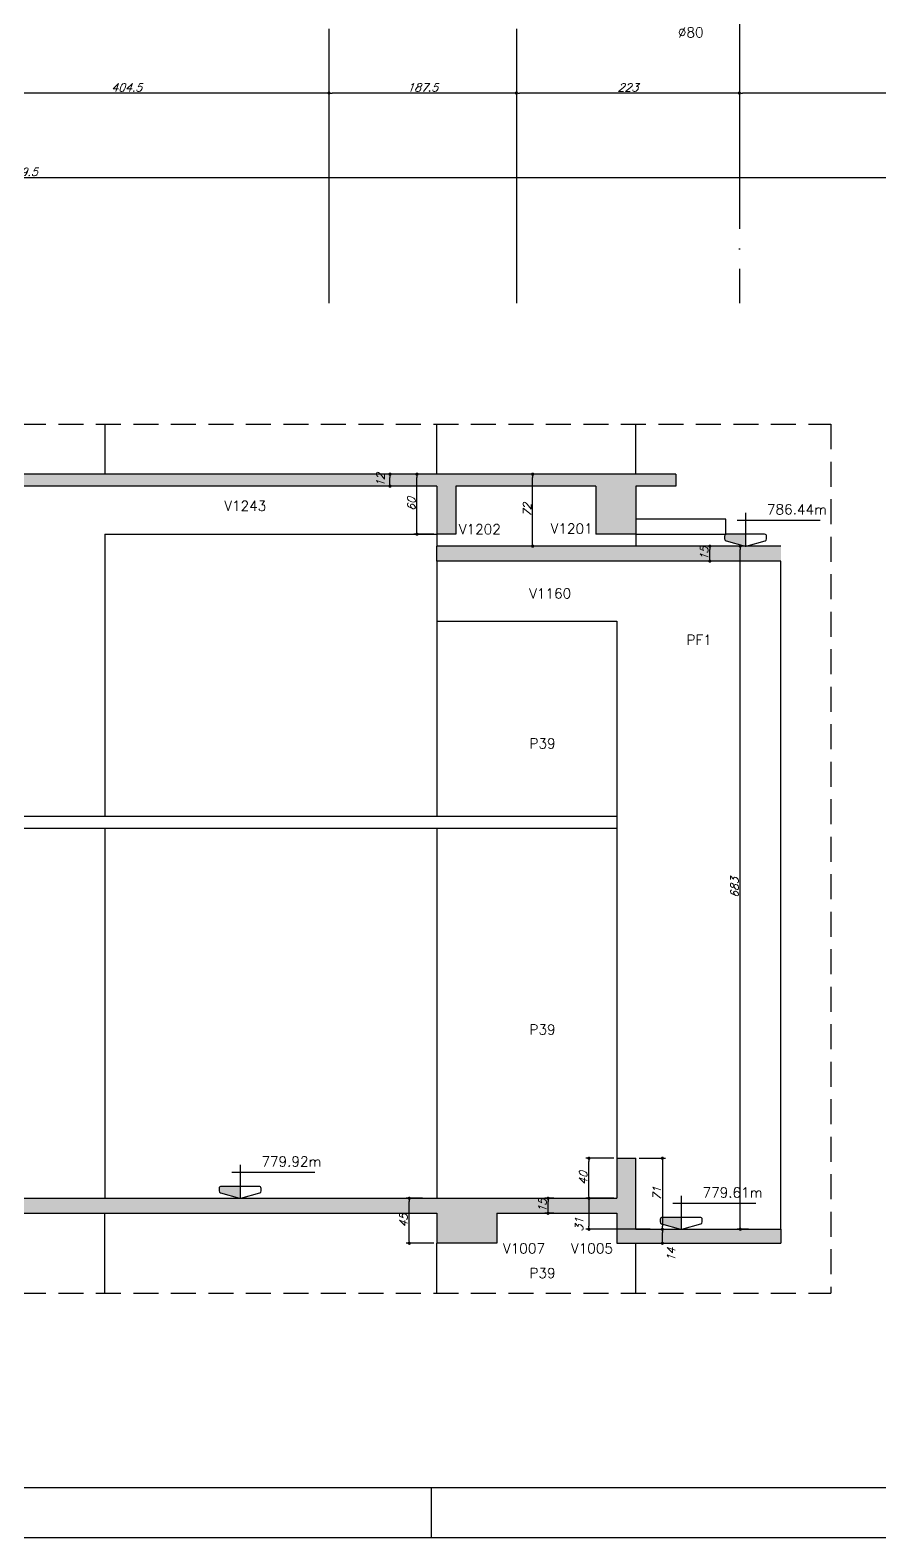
# Model space of a CAD drawing. Extents: x -4723 to 4922, y -2048 to 2452.
# Drawn here: x -104 to 746, y -2048 to -541 of the extents above; entities that cross this region are included whole.
import ezdxf
from ezdxf.enums import TextEntityAlignment as Align

# ---------------------------------------------------------------- set-up
doc = ezdxf.new("R2010")
doc.units = 0
doc.header["$LTSCALE"] = 50
doc.header["$MEASUREMENT"] = 0
doc.linetypes.add('DASHED', pattern=[0.75, 0.5, -0.25])
doc.linetypes.add('EIXO', pattern=[6.8, 6, -0.4, 0, -0.4])
doc.layers.get('0').update_dxf_attribs({"linetype": 'CONTINUOUS'})
doc.layers.get('DEFPOINTS').update_dxf_attribs({"linetype": 'CONTINUOUS'})
for name, color, linetype in [('F-AUX-RED', 1, 'CONTINUOUS'), ('F-CORTE', 4, 'CONTINUOUS'), ('F-COTAS', 106, 'CONTINUOUS'), ('F-EIXO', 12, 'EIXO'), ('F-MARGEM', 1, 'CONTINUOUS'), ('F-NÍVEL-VISTA', 2, 'CONTINUOUS'), ('F-PILARES-DIM', 172, 'CONTINUOUS'), ('F-SOLIDO', 71, 'CONTINUOUS'), ('F-TEXTO', 6, 'CONTINUOUS'), ('F-TEXTO-YELLOW', 2, 'CONTINUOUS'), ('F-VISTA', 2, 'CONTINUOUS')]:
    doc.layers.add(name, color=color, linetype=linetype)
doc.styles.add('CP-TEXT-INCL', font='simplex.shx', dxfattribs={"oblique": 20})
doc.styles.add('MCP', font='simplex.shx')
doc.styles.add('ROMANS', font='simplex.shx')
doc.dimstyles.new('CP-COTAS-50', dxfattribs={"dimscale": 0.64, "dimtxt": 12.5, "dimasz": 5, "dimexe": 5, "dimexo": 5, "dimgap": 2.5, "dimtad": 1, "dimdec": 1, "dimdsep": 46, "dimtxsty": 'CP-TEXT-INCL', "dimblk1": 'DOT', "dimblk2": 'DOT', "dimsah": 1, "dimcen": 9, "dimclrd": 256, "dimclre": 256, "dimclrt": 256, "dimadec": 0, "dimazin": 0, "dimtfac": 1, "dimtdec": 1, "dimtmove": 2, "dimatfit": 3, "dimldrblk": 'DOT', "dimfxl": 0, "dimtolj": 1, "dimarcsym": 0})

# ---------------------------------------------------------------- blocks, each defined once
blk = doc.blocks.new('*U159')
at = {"layer": 'F-EIXO'}
blk.add_line((0, 0), (0, -2655), dxfattribs=at)
at = {"layer": 'F-TEXTO', "style": 'ROMANS'}
blk.add_attdef('EIXO', text='', height=17.5, rotation=360, dxfattribs=at).set_placement((0, 28.2), align=Align.MIDDLE_CENTER)
blk = doc.blocks.new('*U164')
at = {"layer": 'F-EIXO'}
blk.add_line((0, 0), (0, -2755), dxfattribs=at)
at = {"layer": 'F-TEXTO', "style": 'ROMANS'}
blk.add_attdef('EIXO', text='', height=17.5, rotation=360, dxfattribs=at).set_placement((0, 28.2072), align=Align.MIDDLE_CENTER)
blk = doc.blocks.new('*U165')
at = {"layer": 'F-EIXO'}
blk.add_line((0, 0), (0, -2655), dxfattribs=at)
at = {"layer": 'F-TEXTO', "style": 'ROMANS'}
blk.add_attdef('EIXO', text='', height=17.5, rotation=360, dxfattribs=at).set_placement((0, 28.2), align=Align.MIDDLE_CENTER)
blk = doc.blocks.new('A0-4L_900')
at = {"layer": 'F-MARGEM', "color": 2}
blk.add_line((100.4, 1), (100.4, 0), dxfattribs=at)
blk.add_lwpolyline([(0, 0), (0, 90), (192.9, 90), (192.9, 0)], close=True, dxfattribs=at)
at = {"layer": 'F-MARGEM', "color": 7}
blk.add_lwpolyline([(2.5, 89), (191.9, 89), (191.9, 1), (2.5, 1)], close=True, dxfattribs=at)
blk = doc.blocks.new('_DOT')
at = {"color": 0, "linetype": 'ByBlock'}
blk.add_line((-0.5, 0), (-1, 0), dxfattribs=at)
at = {"color": 0, "linetype": 'ByBlock', "const_width": 0.5}
blk.add_lwpolyline([(-0.25, 0, 1), (0.25, 0, 1)], format="xyb", close=True, dxfattribs=at)
blk = doc.blocks.new('*D196')
at = {"layer": 'DEFPOINTS', "color": 0, "linetype": 'Continuous', "transparency": 16777216}
for p in [(-3490, -415.5), (3259.5, -415.5), (3259.5, -687.9)]:
    blk.add_point(p, dxfattribs=at)
at = {"layer": 'F-COTAS', "linetype": 'Continuous', "lineweight": -2, "transparency": 16777216}
for p, q in [((-3490, -418.7), (-3490, -691.1)), ((3259.5, -418.7), (3259.5, -691.1)), ((-3486.8, -687.9), (3256.3, -687.9))]:
    blk.add_line(p, q, dxfattribs=at)
at = {"layer": 'F-COTAS', "linetype": 'Continuous', "lineweight": -2, "transparency": 16777216, "xscale": 3.2, "yscale": 3.2, "zscale": 3.2, "rotation": 180}
blk.add_blockref('_DOT', (-3490, -687.9), dxfattribs=at)
at = {"layer": 'F-COTAS', "linetype": 'Continuous', "lineweight": -2, "transparency": 16777216, "xscale": 3.2, "yscale": 3.2, "zscale": 3.2}
blk.add_blockref('_DOT', (3259.5, -687.9), dxfattribs=at)
at = {"layer": 'F-COTAS', "linetype": 'Continuous', "transparency": 16777216, "insert": (-115.2, -682.3), "char_height": 8, "attachment_point": 5, "style": 'CP-TEXT-INCL'}
blk.add_mtext('\\A1;6749.5', dxfattribs=at)
blk = doc.blocks.new('*D207')
at = {"layer": 'DEFPOINTS', "color": 0, "linetype": 'Continuous', "transparency": 16777216}
for p in [(605.5, -603.5), (605.5, -603.5), (931, -603.5)]:
    blk.add_point(p, dxfattribs=at)
at = {"layer": 'F-COTAS', "linetype": 'Continuous', "lineweight": -2, "transparency": 16777216}
blk.add_line((927.8, -603.5), (608.7, -603.5), dxfattribs=at)
at = {"layer": 'F-COTAS', "linetype": 'Continuous', "lineweight": -2, "transparency": 16777216, "xscale": 3.2, "yscale": 3.2, "zscale": 3.2, "rotation": 180}
blk.add_blockref('_DOT', (605.5, -603.5), dxfattribs=at)
at = {"layer": 'F-COTAS', "linetype": 'Continuous', "lineweight": -2, "transparency": 16777216, "xscale": 3.2, "yscale": 3.2, "zscale": 3.2}
blk.add_blockref('_DOT', (931, -603.5), dxfattribs=at)
at = {"layer": 'F-COTAS', "linetype": 'Continuous', "transparency": 16777216, "insert": (768.2, -597.9), "char_height": 8, "attachment_point": 5, "style": 'CP-TEXT-INCL'}
blk.add_mtext('\\A1;325.5', dxfattribs=at)
blk = doc.blocks.new('*D208')
at = {"layer": 'DEFPOINTS', "color": 0, "linetype": 'Continuous', "transparency": 16777216}
for p in [(382.5, -603.5), (382.5, -603.5), (605.5, -603.5)]:
    blk.add_point(p, dxfattribs=at)
at = {"layer": 'F-COTAS', "linetype": 'Continuous', "lineweight": -2, "transparency": 16777216}
blk.add_line((602.3, -603.5), (385.7, -603.5), dxfattribs=at)
at = {"layer": 'F-COTAS', "linetype": 'Continuous', "lineweight": -2, "transparency": 16777216, "xscale": 3.2, "yscale": 3.2, "zscale": 3.2, "rotation": 180}
blk.add_blockref('_DOT', (382.5, -603.5), dxfattribs=at)
at = {"layer": 'F-COTAS', "linetype": 'Continuous', "lineweight": -2, "transparency": 16777216, "xscale": 3.2, "yscale": 3.2, "zscale": 3.2}
blk.add_blockref('_DOT', (605.5, -603.5), dxfattribs=at)
at = {"layer": 'F-COTAS', "linetype": 'Continuous', "transparency": 16777216, "insert": (494, -597.9), "char_height": 8, "attachment_point": 5, "style": 'CP-TEXT-INCL'}
blk.add_mtext('\\A1;223', dxfattribs=at)
blk = doc.blocks.new('*D209')
at = {"layer": 'DEFPOINTS', "color": 0, "linetype": 'Continuous', "transparency": 16777216}
for p in [(195, -603.5), (195, -603.5), (382.5, -603.5)]:
    blk.add_point(p, dxfattribs=at)
at = {"layer": 'F-COTAS', "linetype": 'Continuous', "lineweight": -2, "transparency": 16777216}
blk.add_line((379.3, -603.5), (198.2, -603.5), dxfattribs=at)
at = {"layer": 'F-COTAS', "linetype": 'Continuous', "lineweight": -2, "transparency": 16777216, "xscale": 3.2, "yscale": 3.2, "zscale": 3.2, "rotation": 180}
blk.add_blockref('_DOT', (195, -603.5), dxfattribs=at)
at = {"layer": 'F-COTAS', "linetype": 'Continuous', "lineweight": -2, "transparency": 16777216, "xscale": 3.2, "yscale": 3.2, "zscale": 3.2}
blk.add_blockref('_DOT', (382.5, -603.5), dxfattribs=at)
at = {"layer": 'F-COTAS', "linetype": 'Continuous', "transparency": 16777216, "insert": (288.7, -597.9), "char_height": 8, "attachment_point": 5, "style": 'CP-TEXT-INCL'}
blk.add_mtext('\\A1;187.5', dxfattribs=at)
blk = doc.blocks.new('*D210')
at = {"layer": 'DEFPOINTS', "color": 0, "linetype": 'Continuous', "transparency": 16777216}
for p in [(-209.5, -603.5), (-209.5, -603.5), (195, -603.5)]:
    blk.add_point(p, dxfattribs=at)
at = {"layer": 'F-COTAS', "linetype": 'Continuous', "lineweight": -2, "transparency": 16777216}
blk.add_line((191.8, -603.5), (-206.3, -603.5), dxfattribs=at)
at = {"layer": 'F-COTAS', "linetype": 'Continuous', "lineweight": -2, "transparency": 16777216, "xscale": 3.2, "yscale": 3.2, "zscale": 3.2, "rotation": 180}
blk.add_blockref('_DOT', (-209.5, -603.5), dxfattribs=at)
at = {"layer": 'F-COTAS', "linetype": 'Continuous', "lineweight": -2, "transparency": 16777216, "xscale": 3.2, "yscale": 3.2, "zscale": 3.2}
blk.add_blockref('_DOT', (195, -603.5), dxfattribs=at)
at = {"layer": 'F-COTAS', "linetype": 'Continuous', "transparency": 16777216, "insert": (-7.3, -597.9), "char_height": 8, "attachment_point": 5, "style": 'CP-TEXT-INCL'}
blk.add_mtext('\\A1;404.5', dxfattribs=at)
blk = doc.blocks.new('*D278')
at = {"layer": 'DEFPOINTS', "color": 0, "linetype": 'Continuous', "transparency": 16777216}
for p in [(455, -1668.6), (483, -1668.6), (475.8, -1708.6)]:
    blk.add_point(p, dxfattribs=at)
at = {"layer": 'F-COTAS', "linetype": 'Continuous', "lineweight": -2, "transparency": 16777216}
for p, q in [((479.8, -1668.6), (451.8, -1668.6)), ((455, -1705.4), (455, -1671.8)), ((472.6, -1708.6), (451.8, -1708.6))]:
    blk.add_line(p, q, dxfattribs=at)
at = {"layer": 'F-COTAS', "linetype": 'Continuous', "lineweight": -2, "transparency": 16777216, "xscale": 3.2, "yscale": 3.2, "zscale": 3.2}
for p, rotation in [((455, -1668.6), 90), ((455, -1708.6), 270)]:
    blk.add_blockref('_DOT', p, dxfattribs=dict(at, rotation=rotation))
at = {"layer": 'F-COTAS', "linetype": 'Continuous', "transparency": 16777216, "insert": (449.4, -1688.6), "char_height": 8, "attachment_point": 5, "rotation": 90, "style": 'CP-TEXT-INCL'}
blk.add_mtext('\\A1;40', dxfattribs=at)
blk = doc.blocks.new('*D279')
at = {"layer": 'DEFPOINTS', "color": 0, "linetype": 'Continuous', "transparency": 16777216}
for p in [(502, -1668.6), (502, -1739.6), (528.5, -1739.6)]:
    blk.add_point(p, dxfattribs=at)
at = {"layer": 'F-COTAS', "linetype": 'Continuous', "lineweight": -2, "transparency": 16777216}
for p, q in [((505.2, -1668.6), (531.7, -1668.6)), ((528.5, -1671.8), (528.5, -1736.4)), ((505.2, -1739.6), (531.7, -1739.6))]:
    blk.add_line(p, q, dxfattribs=at)
at = {"layer": 'F-COTAS', "linetype": 'Continuous', "lineweight": -2, "transparency": 16777216, "xscale": 3.2, "yscale": 3.2, "zscale": 3.2}
for p, rotation in [((528.5, -1668.6), 90), ((528.5, -1739.6), 270)]:
    blk.add_blockref('_DOT', p, dxfattribs=dict(at, rotation=rotation))
at = {"layer": 'F-COTAS', "linetype": 'Continuous', "transparency": 16777216, "insert": (522.9, -1704.1), "char_height": 8, "attachment_point": 5, "rotation": 90, "style": 'CP-TEXT-INCL'}
blk.add_mtext('\\A1;71', dxfattribs=at)
blk = doc.blocks.new('*D280')
at = {"layer": 'DEFPOINTS', "color": 0, "linetype": 'Continuous', "transparency": 16777216}
for p in [(518.3, -1739.6), (528.5, -1739.6), (518.3, -1753.6)]:
    blk.add_point(p, dxfattribs=at)
at = {"layer": 'F-COTAS', "linetype": 'Continuous', "lineweight": -2, "transparency": 16777216}
for p, q in [((521.5, -1739.6), (531.7, -1739.6)), ((528.5, -1750.4), (528.5, -1742.8)), ((521.5, -1753.6), (531.7, -1753.6))]:
    blk.add_line(p, q, dxfattribs=at)
at = {"layer": 'F-COTAS', "linetype": 'Continuous', "lineweight": -2, "transparency": 16777216, "xscale": 3.2, "yscale": 3.2, "zscale": 3.2}
for p, rotation in [((528.5, -1739.6), 90), ((528.5, -1753.6), 270)]:
    blk.add_blockref('_DOT', p, dxfattribs=dict(at, rotation=rotation))
at = {"layer": 'F-COTAS', "linetype": 'Continuous', "transparency": 16777216, "insert": (537.1, -1765.1), "char_height": 8, "attachment_point": 5, "rotation": 90, "style": 'CP-TEXT-INCL'}
blk.add_mtext('\\A1;14', dxfattribs=at)
blk = doc.blocks.new('*D281')
at = {"layer": 'DEFPOINTS', "color": 0, "linetype": 'Continuous', "transparency": 16777216}
for p in [(414.1, -1708.6), (423, -1708.6), (423, -1723.6)]:
    blk.add_point(p, dxfattribs=at)
at = {"layer": 'F-COTAS', "linetype": 'Continuous', "lineweight": -2, "transparency": 16777216}
for p, q in [((419.8, -1708.6), (410.9, -1708.6)), ((414.1, -1720.4), (414.1, -1711.8)), ((419.8, -1723.6), (410.9, -1723.6))]:
    blk.add_line(p, q, dxfattribs=at)
at = {"layer": 'F-COTAS', "linetype": 'Continuous', "lineweight": -2, "transparency": 16777216, "xscale": 3.2, "yscale": 3.2, "zscale": 3.2}
for p, rotation in [((414.1, -1708.6), 90), ((414.1, -1723.6), 270)]:
    blk.add_blockref('_DOT', p, dxfattribs=dict(at, rotation=rotation))
at = {"layer": 'F-COTAS', "linetype": 'Continuous', "transparency": 16777216, "insert": (408.5, -1716.1), "char_height": 8, "attachment_point": 5, "rotation": 90, "style": 'CP-TEXT-INCL'}
blk.add_mtext('\\A1;15', dxfattribs=at)
blk = doc.blocks.new('*D282')
at = {"layer": 'DEFPOINTS', "color": 0, "linetype": 'Continuous', "transparency": 16777216}
for p in [(275.3, -1708.6), (291.6, -1708.6), (303, -1753.6)]:
    blk.add_point(p, dxfattribs=at)
at = {"layer": 'F-COTAS', "linetype": 'Continuous', "lineweight": -2, "transparency": 16777216}
for p, q in [((288.4, -1708.6), (272.1, -1708.6)), ((275.3, -1750.4), (275.3, -1711.8)), ((299.8, -1753.6), (272.1, -1753.6))]:
    blk.add_line(p, q, dxfattribs=at)
at = {"layer": 'F-COTAS', "linetype": 'Continuous', "lineweight": -2, "transparency": 16777216, "xscale": 3.2, "yscale": 3.2, "zscale": 3.2}
for p, rotation in [((275.3, -1708.6), 90), ((275.3, -1753.6), 270)]:
    blk.add_blockref('_DOT', p, dxfattribs=dict(at, rotation=rotation))
at = {"layer": 'F-COTAS', "linetype": 'Continuous', "transparency": 16777216, "insert": (269.7, -1731.1), "char_height": 8, "attachment_point": 5, "rotation": 90, "style": 'CP-TEXT-INCL'}
blk.add_mtext('\\A1;45', dxfattribs=at)
blk = doc.blocks.new('*D286')
at = {"layer": 'DEFPOINTS', "color": 0, "linetype": 'Continuous', "transparency": 16777216}
for p in [(606.3, -1056.6), (617.8, -1056.6), (617.8, -1739.6)]:
    blk.add_point(p, dxfattribs=at)
at = {"layer": 'F-COTAS', "linetype": 'Continuous', "lineweight": -2, "transparency": 16777216}
for p, q in [((614.6, -1056.6), (603.1, -1056.6)), ((606.3, -1736.4), (606.3, -1059.8)), ((614.6, -1739.6), (603.1, -1739.6))]:
    blk.add_line(p, q, dxfattribs=at)
at = {"layer": 'F-COTAS', "linetype": 'Continuous', "lineweight": -2, "transparency": 16777216, "xscale": 3.2, "yscale": 3.2, "zscale": 3.2}
for p, rotation in [((606.3, -1056.6), 90), ((606.3, -1739.6), 270)]:
    blk.add_blockref('_DOT', p, dxfattribs=dict(at, rotation=rotation))
at = {"layer": 'F-COTAS', "linetype": 'Continuous', "transparency": 16777216, "insert": (600.7, -1398.1), "char_height": 8, "attachment_point": 5, "rotation": 90, "style": 'CP-TEXT-INCL'}
blk.add_mtext('\\A1;683', dxfattribs=at)
blk = doc.blocks.new('*D287')
at = {"layer": 'DEFPOINTS', "color": 0, "linetype": 'Continuous', "transparency": 16777216}
for p in [(483, -1708.6), (455, -1739.6), (519.3, -1739.6)]:
    blk.add_point(p, dxfattribs=at)
at = {"layer": 'F-COTAS', "linetype": 'Continuous', "lineweight": -2, "transparency": 16777216}
for p, q in [((479.8, -1708.6), (451.8, -1708.6)), ((455, -1711.8), (455, -1736.4)), ((516.1, -1739.6), (451.8, -1739.6))]:
    blk.add_line(p, q, dxfattribs=at)
at = {"layer": 'F-COTAS', "linetype": 'Continuous', "lineweight": -2, "transparency": 16777216, "xscale": 3.2, "yscale": 3.2, "zscale": 3.2}
for p, rotation in [((455, -1708.6), 90), ((455, -1739.6), 270)]:
    blk.add_blockref('_DOT', p, dxfattribs=dict(at, rotation=rotation))
at = {"layer": 'F-COTAS', "linetype": 'Continuous', "transparency": 16777216, "insert": (445.2, -1735.1), "char_height": 8, "attachment_point": 5, "rotation": 90, "style": 'CP-TEXT-INCL'}
blk.add_mtext('\\A1;31', dxfattribs=at)
blk = doc.blocks.new('*D288')
at = {"layer": 'DEFPOINTS', "color": 0, "linetype": 'Continuous', "transparency": 16777216}
for p in [(575.9, -1056.6), (585.9, -1056.6), (585.9, -1071.6)]:
    blk.add_point(p, dxfattribs=at)
at = {"layer": 'F-COTAS', "linetype": 'Continuous', "lineweight": -2, "transparency": 16777216}
for p, q in [((582.7, -1056.6), (572.7, -1056.6)), ((575.9, -1068.4), (575.9, -1059.8)), ((582.7, -1071.6), (572.7, -1071.6))]:
    blk.add_line(p, q, dxfattribs=at)
at = {"layer": 'F-COTAS', "linetype": 'Continuous', "lineweight": -2, "transparency": 16777216, "xscale": 3.2, "yscale": 3.2, "zscale": 3.2}
for p, rotation in [((575.9, -1056.6), 90), ((575.9, -1071.6), 270)]:
    blk.add_blockref('_DOT', p, dxfattribs=dict(at, rotation=rotation))
at = {"layer": 'F-COTAS', "linetype": 'Continuous', "transparency": 16777216, "insert": (570.3, -1064.1), "char_height": 8, "attachment_point": 5, "rotation": 90, "style": 'CP-TEXT-INCL'}
blk.add_mtext('\\A1;15', dxfattribs=at)
blk = doc.blocks.new('*D289')
at = {"layer": 'DEFPOINTS', "color": 0, "linetype": 'Continuous', "transparency": 16777216}
for p in [(398.7, -984.6), (405.8, -984.6), (405.8, -1056.6)]:
    blk.add_point(p, dxfattribs=at)
at = {"layer": 'F-COTAS', "linetype": 'Continuous', "lineweight": -2, "transparency": 16777216}
for p, q in [((402.6, -984.6), (395.5, -984.6)), ((398.7, -1053.4), (398.7, -987.8)), ((402.6, -1056.6), (395.5, -1056.6))]:
    blk.add_line(p, q, dxfattribs=at)
at = {"layer": 'F-COTAS', "linetype": 'Continuous', "lineweight": -2, "transparency": 16777216, "xscale": 3.2, "yscale": 3.2, "zscale": 3.2}
for p, rotation in [((398.7, -984.6), 90), ((398.7, -1056.6), 270)]:
    blk.add_blockref('_DOT', p, dxfattribs=dict(at, rotation=rotation))
at = {"layer": 'F-COTAS', "linetype": 'Continuous', "transparency": 16777216, "insert": (393.1, -1020.6), "char_height": 8, "attachment_point": 5, "rotation": 90, "style": 'CP-TEXT-INCL'}
blk.add_mtext('\\A1;72', dxfattribs=at)
blk = doc.blocks.new('*D290')
at = {"layer": 'DEFPOINTS', "color": 0, "linetype": 'Continuous', "transparency": 16777216}
for p in [(256, -984.6), (272.9, -984.6), (272.9, -996.6)]:
    blk.add_point(p, dxfattribs=at)
at = {"layer": 'F-COTAS', "linetype": 'Continuous', "lineweight": -2, "transparency": 16777216}
for p, q in [((269.7, -984.6), (252.8, -984.6)), ((256, -993.4), (256, -987.8)), ((269.7, -996.6), (252.8, -996.6))]:
    blk.add_line(p, q, dxfattribs=at)
at = {"layer": 'F-COTAS', "linetype": 'Continuous', "lineweight": -2, "transparency": 16777216, "xscale": 3.2, "yscale": 3.2, "zscale": 3.2}
for p, rotation in [((256, -984.6), 90), ((256, -996.6), 270)]:
    blk.add_blockref('_DOT', p, dxfattribs=dict(at, rotation=rotation))
at = {"layer": 'F-COTAS', "linetype": 'Continuous', "transparency": 16777216, "insert": (246.4, -990.6), "char_height": 8, "attachment_point": 5, "rotation": 90, "style": 'CP-TEXT-INCL'}
blk.add_mtext('\\A1;12', dxfattribs=at)
blk = doc.blocks.new('*D291')
at = {"layer": 'DEFPOINTS', "color": 0, "linetype": 'Continuous', "transparency": 16777216}
for p in [(283, -984.6), (295.6, -984.6), (303, -1044.6)]:
    blk.add_point(p, dxfattribs=at)
at = {"layer": 'F-COTAS', "linetype": 'Continuous', "lineweight": -2, "transparency": 16777216}
for p, q in [((292.4, -984.6), (279.8, -984.6)), ((283, -1041.4), (283, -987.8)), ((299.8, -1044.6), (279.8, -1044.6))]:
    blk.add_line(p, q, dxfattribs=at)
at = {"layer": 'F-COTAS', "linetype": 'Continuous', "lineweight": -2, "transparency": 16777216, "xscale": 3.2, "yscale": 3.2, "zscale": 3.2}
for p, rotation in [((283, -984.6), 90), ((283, -1044.6), 270)]:
    blk.add_blockref('_DOT', p, dxfattribs=dict(at, rotation=rotation))
at = {"layer": 'F-COTAS', "linetype": 'Continuous', "transparency": 16777216, "insert": (277.4, -1014.6), "char_height": 8, "attachment_point": 5, "rotation": 90, "style": 'CP-TEXT-INCL'}
blk.add_mtext('\\A1;60', dxfattribs=at)
blk = doc.blocks.new('Nível - Vista')
at = {"layer": 'F-NÍVEL-VISTA'}
blk.add_hatch(color=71, dxfattribs=at).paths.add_polyline_path([(0, 0.238), (-0.38, 0.238, 0.414214), (-0.42, 0.198), (-0.42, 0.148, 0.331206), (-0.391, 0.11), (-0.011, 0.002, 0.072993), (0, 0)])
at = {"layer": 'F-NÍVEL-VISTA', "color": 2}
for p, q in [((0, 0.67), (0, 0)), ((-0.168, 0.521), (1.493, 0.521))]:
    blk.add_line(p, q, dxfattribs=at)
blk.add_lwpolyline([(-0.011, 0.002, 0.146769), (0.011, 0.002), (0.391, 0.11, 0.331206), (0.42, 0.148), (0.42, 0.198, 0.414214), (0.38, 0.238), (-0.38, 0.238, 0.414214), (-0.42, 0.198), (-0.42, 0.148, 0.331206), (-0.391, 0.11), (-0.011, 0.002, 0.146769), (0.011, 0.002)], format="xyb", dxfattribs=at)
at = {"layer": 'F-TEXTO', "color": 3, "style": 'MCP'}
for tag, p in [('NÍVEL', (1.026, 0.636)), ('NÍVEL_DETALHE', (1.02, 0.186))]:
    blk.add_attdef(tag, text='', height=0.2, dxfattribs=at).set_placement(p, align=Align.CENTER)

msp = doc.modelspace()

# ---------------------------------------------------------------- hatches: boundary and pattern name
at = {"layer": 'F-SOLIDO', "linetype": 'Continuous'}
h = msp.add_hatch(color=256, dxfattribs=at)
h.dxf.hatch_style = 1
h.paths.add_polyline_path([(-267, -1044.64), (-248, -1044.64), (-248, -996.64), (303, -996.64), (303, -1044.64), (322, -1044.64), (322, -996.64), (462, -996.64), (462, -1044.64), (502, -1044.64), (502, -996.64), (542, -996.64), (542, -984.64), (-488, -984.64), (-488, -996.64), (-438, -996.64), (-438, -1044.64), (-419, -1044.64), (-419, -996.64), (-267, -996.64)])
h = msp.add_hatch(color=256, dxfattribs=at)
h.dxf.hatch_style = 1
h.paths.add_polyline_path([(647, -1056.64), (303, -1056.64), (303, -1071.64), (647, -1071.64)])
h = msp.add_hatch(color=256, dxfattribs=at)
h.dxf.hatch_style = 1
h.paths.add_polyline_path([(-248, -1708.64), (-248, -1668.64), (-438, -1668.64), (-438, -1728.64), (-419, -1728.64), (-419, -1680.64), (-267, -1680.64), (-267, -1728.64), (-248, -1728.64), (-248, -1723.64), (303, -1723.64), (303, -1753.64), (363, -1753.64), (363, -1723.64), (483, -1723.64), (483, -1753.64), (502, -1753.64), (647, -1753.64), (647, -1739.64), (502, -1739.64), (502, -1668.64), (483, -1668.64), (483, -1708.64)])

# ---------------------------------------------------------------- linework, layer by layer
at = {"layer": 'F-AUX-RED', "linetype": 'DASHED'}
for p, q in [((-488, -934.64), (697, -934.64)), ((697, -934.64), (697, -1803.64)), ((-488, -1803.64), (697, -1803.64))]:
    msp.add_line(p, q, dxfattribs=at)
at = {"layer": 'F-CORTE', "linetype": 'Continuous'}
for p, q in [((542, -984.64), (-488, -984.64)), ((542, -984.64), (542, -996.64)), ((303, -996.64), (-248, -996.64)), ((303, -996.64), (303, -1044.64)), ((322, -996.64), (322, -1044.64)), ((462, -996.64), (322, -996.64)), ((462, -996.64), (462, -1044.64)), ((502, -996.64), (502, -1044.64)), ((542, -996.64), (502, -996.64)), ((322, -1044.64), (303, -1044.64)), ((502, -1044.64), (462, -1044.64)), ((647, -1056.64), (303, -1056.64)), ((647, -1071.64), (303, -1071.64)), ((483, -1668.64), (483, -1708.64)), ((502, -1739.64), (502, -1668.64)), ((-248, -1708.64), (483, -1708.64)), ((-248, -1723.64), (303, -1723.64)), ((303, -1723.64), (303, -1753.64)), ((363, -1723.64), (363, -1753.64)), ((363, -1723.64), (483, -1723.64)), ((483, -1723.64), (483, -1753.64)), ((502, -1739.64), (647, -1739.64)), ((363, -1753.64), (303, -1753.64)), ((502, -1753.64), (647, -1753.64))]:
    msp.add_line(p, q, dxfattribs=at)
for points in [[(303, -1071.64), (303, -1056.64)], [(483, -1668.64), (502, -1668.64)], [(647, -1739.64), (647, -1753.64)], [(483, -1753.64), (502, -1753.64)]]:
    msp.add_lwpolyline(points, dxfattribs=at)
at = {"layer": 'F-TEXTO-YELLOW', "linetype": 'Continuous'}
msp.add_lwpolyline([(-29, -1044.64), (303, -1044.64)], dxfattribs=at)
at = {"layer": 'F-VISTA', "linetype": 'Continuous'}
for p, q in [((-29, -934.64), (-29, -984.64)), ((303, -984.64), (303, -934.64)), ((502, -984.64), (502, -934.64)), ((-29, -1044.64), (-29, -1326.64)), ((502, -1044.64), (502, -1056.64)), ((647, -1739.64), (647, -1071.64)), ((303, -1131.64), (303, -1326.64)), ((483, -1131.64), (483, -1668.64)), ((-29, -1338.64), (-29, -1708.64)), ((303, -1338.64), (303, -1708.64)), ((-29, -1803.64), (-29, -1723.64)), ((303, -1803.64), (303, -1753.64)), ((502, -1803.64), (502, -1753.64))]:
    msp.add_line(p, q, dxfattribs=at)
at = {"layer": 'F-VISTA', "color": 252, "linetype": 'Continuous'}
msp.add_line((303, -1044.64), (303, -1056.64), dxfattribs=at)
at = {"layer": 'F-VISTA', "linetype": 'Continuous'}
for points in [[(502, -1044.64), (592, -1044.64), (592, -1029.64), (502, -1029.64)], [(303, -1071.64), (303, -1131.64), (483, -1131.64)], [(-248, -1326.64), (483, -1326.64)], [(-248, -1338.64), (483, -1338.64)]]:
    msp.add_lwpolyline(points, dxfattribs=at)

# ---------------------------------------------------------------- block references
at = {"layer": 'F-EIXO', "linetype": 'Continuous'}
for name, p in [('*U164', (605.5, 1941.357)), ('*U159', (195, 1841.357)), ('*U165', (382.5, 1841.357))]:
    msp.add_blockref(name, p, dxfattribs=at)
at = {"layer": 'F-MARGEM', "linetype": 'Continuous', "xscale": 50, "yscale": 50, "zscale": 50}
msp.add_blockref('A0-4L_900', (-4722.805, -2048.155), dxfattribs=at)
at = {"layer": 'F-NÍVEL-VISTA', "xscale": 50, "yscale": 50, "zscale": 50}
for p, values in [((611.719, -1056.64), {'NÍVEL': '786.44m'}), ((106.162, -1708.64), {'NÍVEL': '779.92m'}), ((547.277, -1739.64), {'NÍVEL': '779.61m'})]:
    msp.add_blockref('Nível - Vista', p, dxfattribs=at).add_auto_attribs(values)

# ---------------------------------------------------------------- texts
at = {"layer": 'F-PILARES-DIM', "linetype": 'Continuous', "style": 'MCP'}
msp.add_text('%%c80', height=10, dxfattribs=at).set_placement((543.968, -547.822))
at = {"layer": 'F-TEXTO-YELLOW', "linetype": 'Continuous', "char_height": 10, "attachment_point": 1, "style": 'ROMANS'}
for s, insert in [('V1243', (90.314, -1011.309)), ('V1202', (324.881, -1034.681)), ('V1201', (416.756, -1034.022)), ('V1160', (395.262, -1098.896)), ('PF1', (552.656, -1145.398)), ('P39', (395.473, -1248.902)), ('P39', (395.473, -1534.902)), ('V1007', (369.03, -1753.75)), ('V1005', (437.03, -1753.75)), ('P39', (395.473, -1778.392))]:
    msp.add_mtext_dynamic_manual_height_columns(s, width=163.71772, gutter_width=1, heights=[0], dxfattribs=dict(at, insert=insert))

# ---------------------------------------------------------------- dimensions: what is measured, and where the dimension line sits
at = {"layer": 'F-COTAS', "linetype": 'Continuous'}
for base, p1, p2, picture, middle in [((3259.5, -687.899), (-3490, -415.5), (3259.5, -415.5), '*D196', (-115.25, -682.299)), ((-209.5, -603.482), (195, -603.482), (-209.5, -603.482), '*D210', (-7.25, -597.882)), ((195, -603.482), (382.5, -603.482), (195, -603.482), '*D209', (288.75, -597.882)), ((382.5, -603.482), (605.5, -603.482), (382.5, -603.482), '*D208', (494, -597.882)), ((605.5, -603.482), (931, -603.482), (605.5, -603.482), '*D207', (768.25, -597.882))]:
    dim = msp.add_linear_dim(base=base, p1=p1, p2=p2, dimstyle='CP-COTAS-50', dxfattribs=at)
    dim.commit()
    dim.dimension.update_dxf_attribs({"geometry": picture, "text_midpoint": middle})
for base, p1, p2, picture, middle in [((256.015, -984.64), (272.867, -996.64), (272.867, -984.64), '*D290', (246.415, -990.64)), ((282.978, -984.64), (303, -1044.64), (295.617, -984.64), '*D291', (277.378, -1014.64)), ((398.709, -984.64), (405.821, -1056.64), (405.821, -984.64), '*D289', (393.109, -1020.64)), ((575.887, -1056.64), (585.857, -1071.64), (585.857, -1056.64), '*D288', (570.287, -1064.14)), ((606.297, -1056.64), (617.787, -1739.64), (617.787, -1056.64), '*D286', (600.697, -1398.14)), ((455.001, -1668.64), (475.836, -1708.64), (483, -1668.64), '*D278', (449.401, -1688.64)), ((528.535, -1739.64), (502, -1668.64), (502, -1739.64), '*D279', (522.935, -1704.14)), ((275.251, -1708.64), (303, -1753.64), (291.592, -1708.64), '*D282', (269.651, -1731.14)), ((414.149, -1708.64), (423, -1723.64), (423, -1708.64), '*D281', (408.549, -1716.14))]:
    dim = msp.add_linear_dim(base=base, p1=p1, p2=p2, angle=90, dimstyle='CP-COTAS-50', dxfattribs=at)
    dim.commit()
    dim.dimension.update_dxf_attribs({"geometry": picture, "text_midpoint": middle})
for base, p1, p2, picture, middle in [((455.001, -1739.64), (483, -1708.64), (519.267, -1739.64), '*D287', (445.222, -1735.089)), ((528.535, -1739.64), (518.322, -1753.64), (518.322, -1739.64), '*D280', (537.114, -1765.105))]:
    dim = msp.add_linear_dim(base=base, p1=p1, p2=p2, angle=90, dimstyle='CP-COTAS-50', dxfattribs=at)
    dim.commit()
    dim.dimension.update_dxf_attribs({"geometry": picture, "text_midpoint": middle, "dimtype": 160})

doc.saveas('drawing.dxf')
